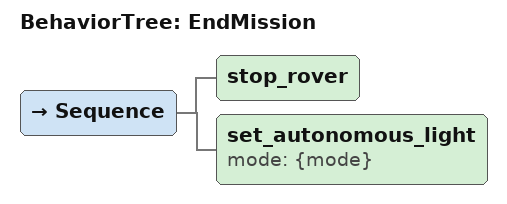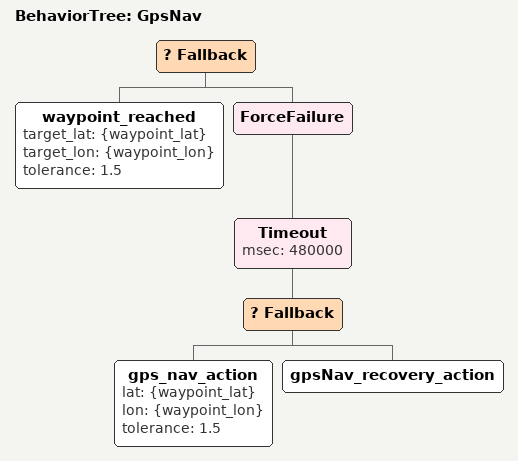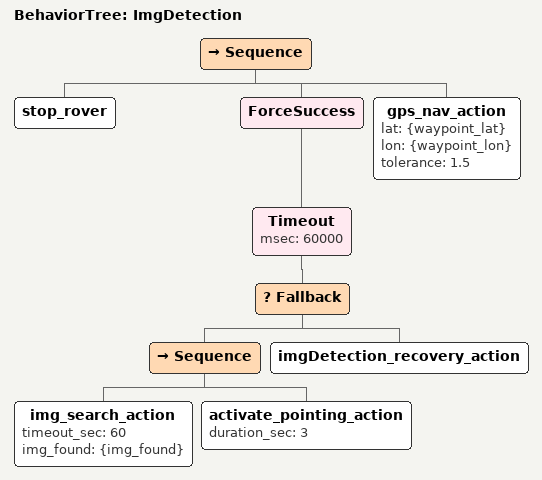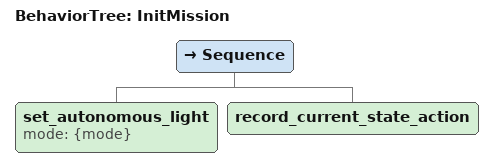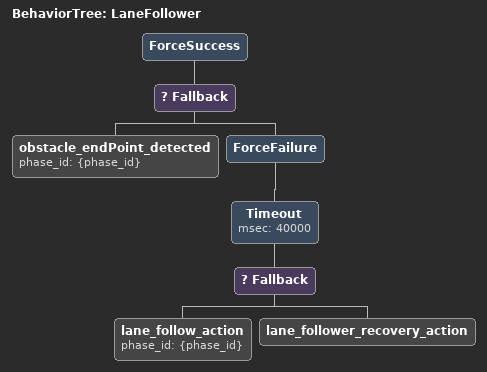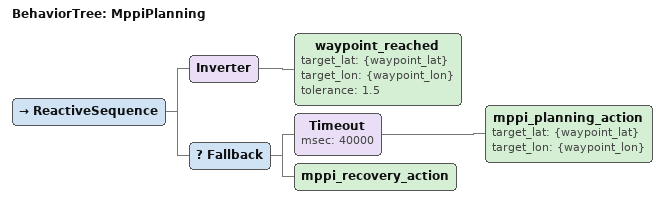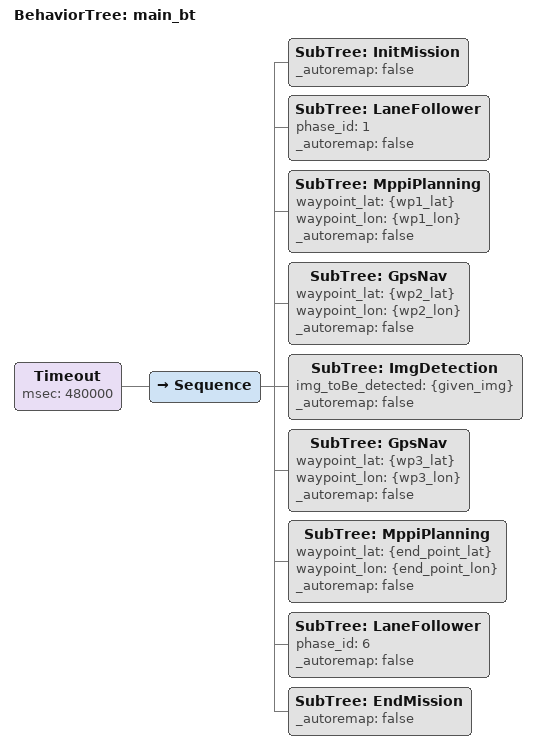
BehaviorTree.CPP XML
<?xml version="1.0" encoding="UTF-8"?>
<root BTCPP_format="4">
  <BehaviorTree ID="EndMission">
    <Sequence>
      <stop_rover/>
      <set_autonomous_light mode="{mode}"/>
    </Sequence>
  </BehaviorTree>

  <BehaviorTree ID="GpsNav">
    <Fallback>
      <waypoint_reached target_lat="{waypoint_lat}"
                        target_lon="{waypoint_lon}"
                        tolerance="1.5"/>
      <ForceFailure>
        <Timeout msec="480000">
          <Fallback>
            <gps_nav_action lat="{waypoint_lat}"
                            lon="{waypoint_lon}"
                            tolerance="1.5"/>
            <gpsNav_recovery_action/>
          </Fallback>
        </Timeout>
      </ForceFailure>
    </Fallback>
  </BehaviorTree>

  <BehaviorTree ID="ImgDetection">
    <Sequence>
      <stop_rover/>
      <ForceSuccess>
        <Timeout msec="60000">
          <Fallback>
            <Sequence>
              <img_search_action timeout_sec="60"
                                 img_found="{img_found}"/>
              <activate_pointing_action duration_sec="3"/>
            </Sequence>
            <imgDetection_recovery_action/>
          </Fallback>
        </Timeout>
      </ForceSuccess>
      <gps_nav_action lat="{waypoint_lat}"
                      lon="{waypoint_lon}"
                      tolerance="1.5"/>
    </Sequence>
  </BehaviorTree>

  <BehaviorTree ID="InitMission">
    <Sequence>
      <set_autonomous_light mode="{mode}"/>
      <record_current_state_action/>
    </Sequence>
  </BehaviorTree>

  <BehaviorTree ID="LaneFollower">
    <ForceSuccess>
      <Fallback>
        <obstacle_endPoint_detected phase_id="{phase_id}"/>
        <ForceFailure>
          <Timeout msec="40000">
            <Fallback>
              <lane_follow_action phase_id="{phase_id}"/>
              <lane_follower_recovery_action/>
            </Fallback>
          </Timeout>
        </ForceFailure>
      </Fallback>
    </ForceSuccess>
  </BehaviorTree>

  <BehaviorTree ID="MppiPlanning">
    <ReactiveSequence>
      <Inverter>
        <waypoint_reached target_lat="{waypoint_lat}"
                          target_lon="{waypoint_lon}"
                          tolerance="1.5"/>
      </Inverter>
      <Fallback>
        <Timeout msec="40000">
          <mppi_planning_action target_lat="{waypoint_lat}"
                                target_lon="{waypoint_lon}"/>
        </Timeout>
        <mppi_recovery_action/>
      </Fallback>
    </ReactiveSequence>
  </BehaviorTree>

  <BehaviorTree ID="main_bt">
    <Timeout msec="480000">
      <Sequence>
        <SubTree ID="InitMission"
                 _autoremap="false"/>
        <SubTree ID="LaneFollower"
                 phase_id="1"
                 _autoremap="false"/>
        <SubTree ID="MppiPlanning"
                 waypoint_lat="{wp1_lat}"
                 waypoint_lon="{wp1_lon}"
                 _autoremap="false"/>
        <SubTree ID="GpsNav"
                 waypoint_lat="{wp2_lat}"
                 waypoint_lon="{wp2_lon}"
                 _autoremap="false"/>
        <SubTree ID="ImgDetection"
                 img_toBe_detected="{given_img}"
                 _autoremap="false"/>
        <SubTree ID="GpsNav"
                 waypoint_lat="{wp3_lat}"
                 waypoint_lon="{wp3_lon}"
                 _autoremap="false"/>
        <SubTree ID="MppiPlanning"
                 waypoint_lat="{end_point_lat}"
                 waypoint_lon="{end_point_lon}"
                 _autoremap="false"/>
        <SubTree ID="LaneFollower"
                 phase_id="6"
                 _autoremap="false"/>
        <SubTree ID="EndMission"
                 _autoremap="false"/>
      </Sequence>
    </Timeout>
  </BehaviorTree>

</root>
